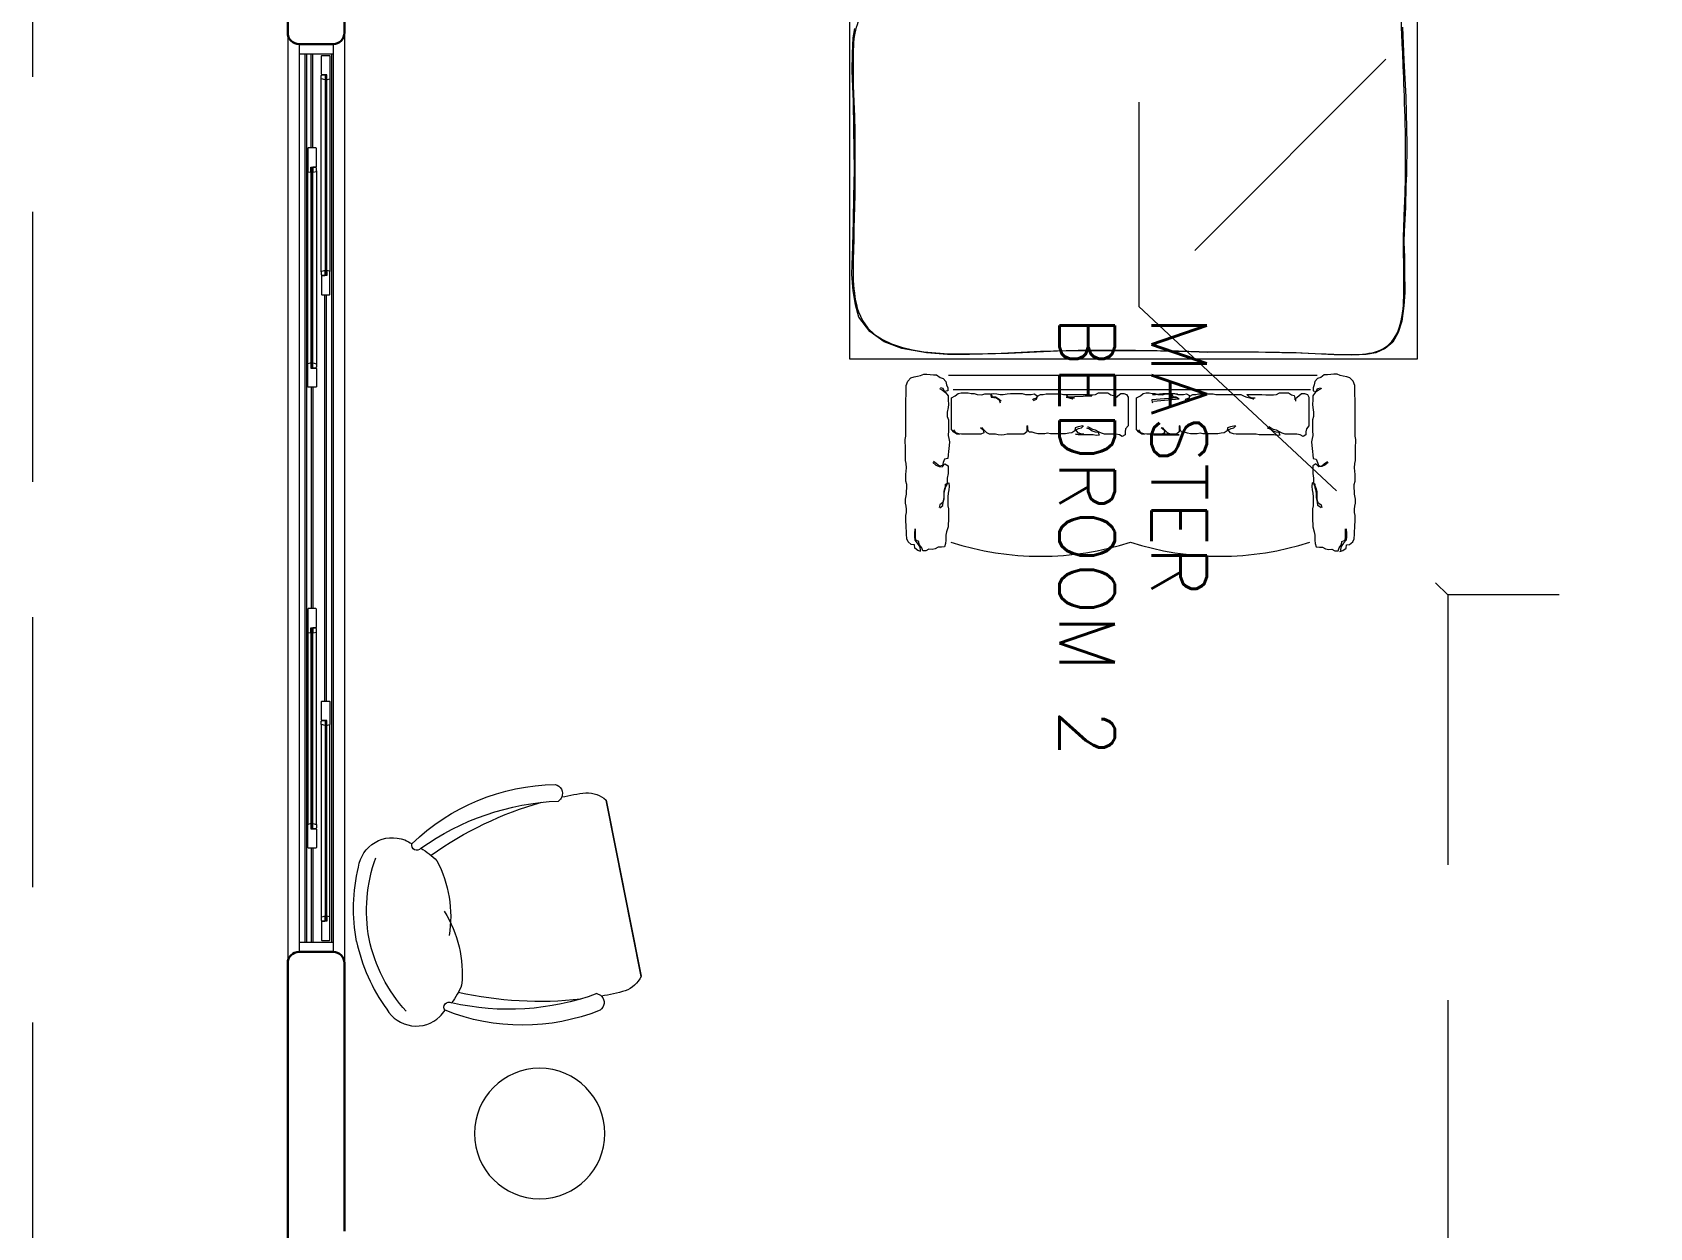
# Model space of a CAD drawing. Header units: metres. Extents: x -44 to 358, y -286 to 66.
# Drawn here: x -10.62 to -4.92, y -278.69 to -274.47 of the extents above; entities that cross this region are included whole.
import ezdxf

# ---------------------------------------------------------------- set-up
doc = ezdxf.new("R2010")
doc.units = ezdxf.units.M
doc.header["$LTSCALE"] = 0.3
doc.linetypes.add('HIDDEN2', pattern=[4.7625, 3.175, -1.5875])
for name, color, linetype, lineweight in [('A-DOOR', 7, 'Continuous', 5), ('A-WALL', 7, 'Continuous', 30), ('baños', 141, 'Continuous', 0), ('Columnas', 7, 'Continuous', 18), ('cristales', 131, 'Continuous', 0), ('MOBILIARIOS', 252, 'Continuous', 0)]:
    doc.layers.add(name, color=color, linetype=linetype, lineweight=lineweight)
doc.layers.add('Techos 1', color=7, linetype='HIDDEN2', lineweight=9, true_color=0x42391a)
doc.layers.add('TEXTOS', color=4, linetype='Continuous')

# ---------------------------------------------------------------- blocks, each defined once
blk = doc.blocks.new('A$Ca3ef8f56')
at = {"layer": 'MOBILIARIOS'}
for p, q in [((0.0032, 0.1527), (0.0032, 1.4519)), ((0.0532, 0.1694), (0.0532, 1.4284))]:
    blk.add_line(p, q, dxfattribs=at)
for points in [[(0.6249, 1.5324), (0.6212, 1.5434), (0.6126, 1.5544), (0.6016, 1.5556), (0.6004, 1.5666), (0.5906, 1.5776), (0.5796, 1.5825), (0.5637, 1.5837), (0.5527, 1.5837), (0.5417, 1.5849), (0.5307, 1.5849), (0.5197, 1.5862), (0.4977, 1.5862), (0.4867, 1.5837), (0.4757, 1.5837), (0.4647, 1.5849), (0.4537, 1.5874), (0.4402, 1.5874), (0.4231, 1.5837), (0.4121, 1.5837), (0.4011, 1.5825), (0.3889, 1.5825), (0.3766, 1.5862), (0.3534, 1.5862), (0.3412, 1.5849), (0.3302, 1.5837), (0.3143, 1.5849), (0.3033, 1.5874), (0.2519, 1.5874), (0.2409, 1.5886), (0.2299, 1.5886), (0.2177, 1.5862), (0.0868, 1.5862), (0.0746, 1.5849), (0.0391, 1.5849), (0.0245, 1.5788), (0.0122, 1.5678), (0.0086, 1.5568), (0.0061, 1.5446), (0.0037, 1.5336), (0, 1.5226), (0, 1.5116), (0.0012, 1.5006), (0.0024, 1.4884), (0.0024, 1.4774), (0.011, 1.4652), (0.0147, 1.4542), (0.0257, 1.4445), (0.0367, 1.442), (0.0477, 1.4383), (0.0587, 1.4383), (0.0611, 1.4493), (0.0501, 1.4542), (0.0477, 1.464)], [(0.4708, 1.4664), (0.4622, 1.4554), (0.4512, 1.4542), (0.4341, 1.4506), (0.4231, 1.4506), (0.4109, 1.4493), (0.3999, 1.4457), (0.3876, 1.4457), (0.3828, 1.4347), (0.395, 1.4335), (0.4072, 1.4347), (0.4194, 1.4371), (0.4317, 1.4383), (0.4635, 1.4383), (0.4745, 1.4359), (0.516, 1.4359), (0.527, 1.4371), (0.5381, 1.4371), (0.5552, 1.442), (0.5674, 1.4445), (0.5845, 1.4445), (0.5968, 1.4457), (0.6078, 1.4493), (0.609, 1.4603), (0.609, 1.4713), (0.6151, 1.4823), (0.6175, 1.4933), (0.6163, 1.5043), (0.6224, 1.5153), (0.6224, 1.5263), (0.6114, 1.53), (0.6004, 1.5385), (0.5894, 1.5397), (0.5845, 1.5507), (0.5735, 1.552), (0.5442, 1.552)], [(0.5442, 1.5544), (0.5613, 1.5556), (0.5723, 1.5556), (0.5845, 1.5544), (0.5955, 1.5458), (0.6065, 1.5373), (0.6175, 1.5348), (0.6212, 1.5348)], [(0.0501, 1.4677), (0.0563, 1.4567), (0.0636, 1.4457), (0.0758, 1.4371), (0.0905, 1.4371), (0.1064, 1.4359), (0.1174, 1.4371), (0.1333, 1.4396), (0.1492, 1.4396), (0.1602, 1.4359), (0.1981, 1.4359), (0.2152, 1.4371), (0.2262, 1.4347), (0.2385, 1.4322), (0.2507, 1.4335), (0.2617, 1.4347), (0.2727, 1.4359), (0.2837, 1.4371), (0.2972, 1.4383), (0.2996, 1.4493), (0.3106, 1.4542), (0.3216, 1.4567), (0.3241, 1.4677), (0.3143, 1.4787), (0.3069, 1.4884)], [(0.3106, 1.4909), (0.3204, 1.4799), (0.3253, 1.4689), (0.3265, 1.4579), (0.3155, 1.4481), (0.3228, 1.4371), (0.3497, 1.4371), (0.3656, 1.4396), (0.3779, 1.4396), (0.3889, 1.4408), (0.3999, 1.4481), (0.4133, 1.4518), (0.4402, 1.4518), (0.4525, 1.4554), (0.4598, 1.4664), (0.4696, 1.4689)], [(0.0844, 1.234), (0.0844, 1.2238), (0.081, 1.2135), (0.0708, 1.205), (0.0708, 1.2579), (0.0725, 1.2715), (0.0725, 1.2988), (0.0708, 1.309), (0.0656, 1.3192), (0.0656, 1.3516), (0.0725, 1.3618), (0.0742, 1.372), (0.0844, 1.3737), (0.0895, 1.3737)], [(0.0946, 1.3772), (0.0844, 1.3772), (0.0759, 1.3874), (0.0673, 1.3976), (0.0673, 1.4078), (0.0708, 1.4181), (0.081, 1.4232), (0.1822, 1.4232), (0.1924, 1.4146), (0.2026, 1.4129), (0.2129, 1.4129), (0.2197, 1.4027), (0.2129, 1.3925), (0.2112, 1.3806), (0.2112, 1.3397), (0.2078, 1.3294), (0.2026, 1.3192), (0.1975, 1.309), (0.1941, 1.2988), (0.189, 1.2885), (0.1856, 1.2817)], [(0.189, 1.2766), (0.1924, 1.2868), (0.1992, 1.2971), (0.2026, 1.3073), (0.2044, 1.3175), (0.2146, 1.3209), (0.2163, 1.3107), (0.2129, 1.3005), (0.2129, 1.2476), (0.2112, 1.2374), (0.2112, 1.1675), (0.2095, 1.1573), (0.2061, 1.1471), (0.1958, 1.1385), (0.1907, 1.1488), (0.189, 1.159), (0.1822, 1.1658)], [(0.0929, 0.9903), (0.0878, 1.0005), (0.0776, 1.0039), (0.0708, 1.0141), (0.0708, 1.0244), (0.069, 1.0346), (0.069, 1.0857), (0.0708, 1.0959), (0.0708, 1.1829), (0.0776, 1.1948), (0.081, 1.205), (0.0827, 1.2152), (0.0861, 1.2272), (0.0861, 1.2289)], [(0.1822, 1.1641), (0.1856, 1.1471), (0.189, 1.1368), (0.1992, 1.1351), (0.2061, 1.1249), (0.2078, 1.1147), (0.2095, 1.1028), (0.2095, 1.0499), (0.2078, 1.0397), (0.2095, 1.0295), (0.2095, 1.0056), (0.2078, 0.9954), (0.2044, 0.9852), (0.2044, 0.9749), (0.1941, 0.9698), (0.1839, 0.9698), (0.1822, 0.9664), (0.2026, 0.9664), (0.2112, 0.9562), (0.2112, 0.8965), (0.2129, 0.8863), (0.2146, 0.8761), (0.2129, 0.9659), (0.2112, 0.9556), (0.2112, 0.9352), (0.2061, 0.925), (0.1958, 0.9147), (0.1873, 0.9079)], [(0.0946, 0.8761), (0.0861, 0.9659), (0.081, 0.9556), (0.0793, 0.9454), (0.069, 0.9403), (0.0673, 0.9505), (0.069, 0.9607), (0.0708, 0.8727), (0.0708, 0.8829), (0.069, 0.8965), (0.0673, 0.9085), (0.0673, 0.9494), (0.0708, 0.9613), (0.0708, 0.9818), (0.069, 0.992), (0.0742, 1.0022), (0.0844, 1.0005), (0.0878, 0.9903), (0.0895, 0.9869)], [(0.2112, 0.8449), (0.2112, 0.8346), (0.2044, 0.8244), (0.1941, 0.8159), (0.0827, 0.8159), (0.0759, 0.8295), (0.0673, 0.8397), (0.0656, 0.85), (0.0656, 0.8602), (0.0673, 0.8704), (0.0673, 0.8806), (0.0708, 0.8909), (0.0725, 0.9079), (0.069, 0.9181), (0.069, 0.9386), (0.081, 0.9403), (0.0827, 0.959), (0.0895, 0.8693), (0.0998, 0.871), (0.0981, 0.8744)], [(0.1873, 0.9028), (0.1958, 0.913), (0.2061, 0.9147), (0.2112, 0.9045), (0.2112, 0.8517), (0.2095, 0.8414), (0.2061, 0.8312), (0.1958, 0.8244)], [(0.0946, 0.74), (0.0844, 0.74), (0.0759, 0.7502), (0.0673, 0.7604), (0.0673, 0.7707), (0.0708, 0.7809), (0.081, 0.786), (0.1822, 0.786), (0.1924, 0.7775), (0.2026, 0.7758), (0.2129, 0.7758), (0.2197, 0.7656), (0.2129, 0.7553), (0.2112, 0.7434), (0.2112, 0.7025), (0.2078, 0.6923), (0.2026, 0.6821), (0.1975, 0.6718), (0.1941, 0.6616), (0.189, 0.6514), (0.1856, 0.6446)], [(0.0844, 0.5968), (0.0844, 0.5866), (0.081, 0.5764), (0.0708, 0.5679), (0.0708, 0.6207), (0.0725, 0.6343), (0.0725, 0.6616), (0.0708, 0.6718), (0.0656, 0.6821), (0.0656, 0.7144), (0.0725, 0.7247), (0.0742, 0.7349), (0.0844, 0.7366), (0.0895, 0.7366)], [(0.0929, 0.4531), (0.0878, 0.4633), (0.0776, 0.4668), (0.0708, 0.477), (0.0708, 0.4872), (0.069, 0.4974), (0.069, 0.5486), (0.0708, 0.5588), (0.0708, 0.6457), (0.0776, 0.6576), (0.081, 0.5679), (0.0827, 0.5781), (0.0861, 0.59), (0.0861, 0.5917)], [(0.189, 0.6394), (0.1924, 0.6497), (0.1992, 0.6599), (0.2026, 0.6701), (0.2044, 0.6803), (0.2146, 0.6838), (0.2163, 0.6735), (0.2129, 0.6633), (0.2129, 0.6105), (0.2112, 0.6002), (0.2112, 0.6304), (0.2095, 0.6201), (0.2061, 0.6099), (0.1958, 0.6014), (0.1907, 0.6116), (0.189, 0.6218), (0.1822, 0.6287)], [(0.1822, 0.627), (0.1856, 0.6099), (0.189, 0.5997), (0.1992, 0.598), (0.2061, 0.5878), (0.2078, 0.5775), (0.2095, 0.5656), (0.2095, 0.5128), (0.2078, 0.5025), (0.2095, 0.4923), (0.2095, 0.4685), (0.2078, 0.4582), (0.2044, 0.448), (0.2044, 0.4378), (0.1941, 0.4327), (0.1839, 0.4327), (0.1822, 0.4293), (0.2026, 0.4293), (0.2112, 0.419), (0.2112, 0.3594), (0.2129, 0.3492), (0.2146, 0.3389), (0.2129, 0.3287), (0.2112, 0.3185), (0.2112, 0.298), (0.2061, 0.2878), (0.1958, 0.2776), (0.1873, 0.2708)], [(0.0946, 0.3389), (0.0861, 0.3287), (0.081, 0.3185), (0.0793, 0.3083), (0.069, 0.3031), (0.0673, 0.3134), (0.069, 0.3236), (0.0708, 0.3355), (0.0708, 0.3457), (0.069, 0.3594), (0.0673, 0.3713), (0.0673, 0.4122), (0.0708, 0.4241), (0.0708, 0.4446), (0.069, 0.4548), (0.0742, 0.465), (0.0844, 0.4633), (0.0878, 0.4531), (0.0895, 0.4497)], [(0.2112, 0.1926), (0.2112, 0.1824), (0.2044, 0.1721), (0.1941, 0.1636), (0.0827, 0.1636), (0.0759, 0.1772), (0.0673, 0.1875), (0.0656, 0.1977), (0.0656, 0.223), (0.0673, 0.2333), (0.0673, 0.2435), (0.0708, 0.2537), (0.0725, 0.2708), (0.069, 0.281), (0.069, 0.3014), (0.081, 0.3031), (0.0827, 0.3219), (0.0895, 0.3321), (0.0998, 0.3338), (0.0981, 0.3372)], [(0.1873, 0.2656), (0.1958, 0.2759), (0.2061, 0.2776), (0.2112, 0.2673), (0.2112, 0.1994), (0.2095, 0.1892), (0.2061, 0.179), (0.1958, 0.1721)], [(0.6249, 0.0562), (0.6212, 0.0452), (0.6126, 0.0342), (0.6016, 0.033), (0.6004, 0.022), (0.5906, 0.011), (0.5796, 0.0061), (0.5637, 0.0049), (0.5527, 0.0049), (0.5417, 0.0037), (0.5307, 0.0037), (0.5197, 0.0024), (0.4977, 0.0024), (0.4867, 0.0049), (0.4757, 0.0049), (0.4647, 0.0037), (0.4537, 0.0012), (0.4402, 0.0012), (0.4231, 0.0049), (0.4121, 0.0049), (0.4011, 0.0061), (0.3889, 0.0061), (0.3766, 0.0024), (0.3534, 0.0024), (0.3412, 0.0037), (0.3302, 0.0049), (0.3143, 0.0037), (0.3033, 0.0012), (0.2519, 0.0012), (0.2409, 0), (0.2299, 0), (0.2177, 0.0024), (0.0868, 0.0024), (0.0746, 0.0037), (0.0391, 0.0037), (0.0245, 0.0098), (0.0122, 0.0208), (0.0086, 0.0318), (0.0061, 0.044), (0.0037, 0.055), (0, 0.066), (0, 0.077), (0.0012, 0.088), (0.0024, 0.1002), (0.0024, 0.1112), (0.011, 0.1234), (0.0147, 0.1344), (0.0257, 0.1441), (0.0367, 0.1466), (0.0477, 0.1503), (0.0587, 0.1503), (0.0611, 0.1393), (0.0501, 0.1344), (0.0477, 0.1246)], [(0.0501, 0.1209), (0.0563, 0.1319), (0.0636, 0.1429), (0.0758, 0.1515), (0.0905, 0.1515), (0.1064, 0.1527), (0.1174, 0.1515), (0.1333, 0.149), (0.1492, 0.149), (0.1602, 0.1527), (0.1981, 0.1527), (0.2152, 0.1515), (0.2262, 0.1539), (0.2385, 0.1564), (0.2507, 0.1551), (0.2617, 0.1539), (0.2727, 0.1527), (0.2837, 0.1515), (0.2972, 0.1503), (0.2996, 0.1393), (0.3106, 0.1344), (0.3216, 0.1319), (0.3241, 0.1209), (0.3143, 0.1099), (0.3069, 0.1002)], [(0.3106, 0.0977), (0.3204, 0.1087), (0.3253, 0.1197), (0.3265, 0.1307), (0.3155, 0.1405), (0.3228, 0.1515), (0.3497, 0.1515), (0.3656, 0.149), (0.3779, 0.149), (0.3889, 0.1478), (0.3999, 0.1405), (0.4133, 0.1368), (0.4402, 0.1368), (0.4525, 0.1332), (0.4598, 0.1222), (0.4696, 0.1197)], [(0.4708, 0.1222), (0.4622, 0.1332), (0.4512, 0.1344), (0.4341, 0.138), (0.4231, 0.138), (0.4109, 0.1393), (0.3999, 0.1429), (0.3876, 0.1429), (0.3828, 0.1539), (0.395, 0.1551), (0.4072, 0.1539), (0.4194, 0.1515), (0.4317, 0.1503), (0.4635, 0.1503), (0.4745, 0.1527), (0.516, 0.1527), (0.527, 0.1515), (0.5381, 0.1515), (0.5552, 0.1466), (0.5674, 0.1441), (0.5845, 0.1441), (0.5968, 0.1429), (0.6078, 0.1393), (0.609, 0.1283), (0.609, 0.1173), (0.6151, 0.1063), (0.6175, 0.0953), (0.6163, 0.0843), (0.6224, 0.0733), (0.6224, 0.0623), (0.6114, 0.0586), (0.6004, 0.0501), (0.5894, 0.0489), (0.5845, 0.0379), (0.5735, 0.0366), (0.5442, 0.0366)], [(0.5442, 0.0342), (0.5613, 0.033), (0.5723, 0.033), (0.5845, 0.0342), (0.5955, 0.0428), (0.6065, 0.0513), (0.6175, 0.0537), (0.6212, 0.0537)]]:
    blk.add_lwpolyline(points, dxfattribs=at)
for centre in [(-0.3846, 1.1107), (-0.3846, 0.4779)]:
    blk.add_arc(centre, 1.0261, 342.0399, 17.9601, dxfattribs=at)
blk = doc.blocks.new('A$Ca77e88c0')
at = {"layer": 'MOBILIARIOS', "linetype": 'Continuous'}
for p, q in [((0, 1.3457), (0.2432, 0.761)), ((0.2435, 0.7603), (0, 1.3457))]:
    blk.add_line(p, q, dxfattribs=at)
for points in [[(1.0081, 1.4216, 0.103931), (0.8565, 1.6353, 0.481643), (0.668, 1.624, 0.047693), (0.6541, 1.5985, 0.047693)], [(1.0081, 1.4216, -0.103931), (1.0528, 1.1635, -0.481643), (0.9119, 1.0378, -0.047693), (0.884, 1.0459, -0.047693)]]:
    blk.add_lwpolyline(points, format="xyb", dxfattribs=at)
blk.add_circle((0.8492, 0.4996), 0.2299, dxfattribs=at)
for centre, radius, start, end in [((0.5212, 0.8742), 0.7364, 79.5964, 123.1415), ((0.6434, 1.5847), 0.0175, 250.4542, 52.0587), ((0.6434, 1.5847), 0.0175, 250.4542, 52.0587), ((0.4617, 1.1866), 0.5495, 23.3314, 53.5948), ((0.4617, 1.1866), 0.5495, 23.3314, 53.5948), ((0.612, 0.6674), 0.9011, 88.3763, 121.4796), ((0.612, 0.6674), 0.9011, 88.3763, 121.4796), ((0.8583, 1.4567), 0.2476, 153.2165, 169.9182), ((0.8583, 1.4567), 0.2476, 153.2165, 169.9182), ((0.1421, 1.4684), 0.0325, 136.3787, 235.7351), ((0.5865, 0.2493), 1.2787, 88.4542, 107.9351), ((0.5865, 0.2493), 1.2787, 88.4542, 107.9351), ((1.0281, 1.5426), 0.4158, 185.8786, 223.4033), ((1.0281, 1.5426), 0.4158, 185.8786, 223.4033), ((0.4823, 0.53), 0.9795, 111.4631, 116.5118), ((0.1421, 1.4684), 0.0325, 235.6979, 268.7539), ((0.0995, 1.3192), 0.1029, 121.9514, 165.0616), ((0.4562, 1.1998), 0.5495, 351.575, 21.8384), ((0.4562, 1.1998), 0.5495, 351.575, 21.8384), ((1.108, 1.3505), 0.4158, 181.7665, 219.2912), ((0.9273, 1.2907), 0.2476, 235.2516, 251.9533), ((0.9273, 1.2907), 0.2476, 235.2516, 251.9533), ((0.1939, 1.6724), 0.9011, 283.6902, 316.7935), ((0.1939, 1.6724), 0.9011, 283.6902, 316.7935), ((0.2766, 1.4622), 0.7364, 282.0283, 325.5734), ((-0.1206, 1.9492), 1.2787, 297.2347, 316.7156), ((-0.1206, 1.9492), 1.2787, 297.2347, 316.7156), ((0.8666, 1.048), 0.0175, 353.1111, 154.7156), ((0.8666, 1.048), 0.0175, 353.1111, 154.7156), ((0.2948, 0.8495), 0.1029, 240.0914, 283.2016), ((0.0052, 1.6774), 0.9795, 288.6412, 293.6898), ((0.4307, 0.7745), 0.0325, 169.4347, 268.7911), ((0.4307, 0.7745), 0.0325, 136.3787, 169.4347), ((0.4307, 0.7745), 0.0325, 136.3787, 169.4347)]:
    blk.add_arc(centre, radius, start, end, dxfattribs=at)
blk = doc.blocks.new('A$C6528a993')
at = {"layer": 'A-DOOR'}
for p, q in [((25.485, 1.1001), (28.765, 1.1001)), ((25.525, 1.0601), (28.725, 1.0601)), ((25.559, 0.9401), (25.559, 1.0601)), ((25.565, 1.0476), (25.5665, 1.0491)), ((25.565, 1.0206), (25.565, 1.0476)), ((25.5665, 1.0491), (25.6471, 1.0491)), ((25.6505, 1.0381), (25.633, 1.0381)), ((25.633, 1.0381), (25.633, 1.0206)), ((25.633, 1.0351), (25.638, 1.0351)), ((25.633, 1.0351), (25.638, 1.0351)), ((25.638, 1.0371), (25.644, 1.0331)), ((25.638, 1.0331), (25.644, 1.0371)), ((25.6471, 1.0491), (25.649, 1.0476)), ((25.6471, 1.0491), (26.3269, 1.0491)), ((25.649, 1.0476), (25.651, 1.0396)), ((25.651, 1.0386), (25.6505, 1.0381)), ((25.651, 1.0396), (25.651, 1.0386)), ((26.325, 1.0476), (26.323, 1.0396)), ((26.323, 1.0396), (26.323, 1.0386)), ((26.323, 1.0386), (26.3235, 1.0381)), ((26.3235, 1.0381), (26.341, 1.0381)), ((26.3269, 1.0491), (26.325, 1.0476)), ((26.4075, 1.0491), (26.3269, 1.0491)), ((26.336, 1.0371), (26.33, 1.0331)), ((26.336, 1.0331), (26.33, 1.0371)), ((26.341, 1.0351), (26.336, 1.0351)), ((26.341, 1.0351), (26.336, 1.0351)), ((26.341, 1.0381), (26.341, 1.0206)), ((26.409, 1.0476), (26.4075, 1.0491)), ((26.409, 1.0206), (26.409, 1.0476)), ((27.841, 1.0476), (27.8425, 1.0491)), ((27.841, 1.0206), (27.841, 1.0476)), ((27.8425, 1.0491), (27.9231, 1.0491)), ((27.9265, 1.0381), (27.909, 1.0381)), ((27.909, 1.0381), (27.909, 1.0206)), ((27.909, 1.0351), (27.914, 1.0351)), ((27.909, 1.0351), (27.914, 1.0351)), ((27.914, 1.0371), (27.92, 1.0331)), ((27.914, 1.0331), (27.92, 1.0371)), ((27.9231, 1.0491), (27.925, 1.0476)), ((28.6029, 1.0491), (27.9231, 1.0491)), ((27.925, 1.0476), (27.927, 1.0396)), ((27.927, 1.0386), (27.9265, 1.0381)), ((27.927, 1.0396), (27.927, 1.0386)), ((28.601, 1.0476), (28.599, 1.0396)), ((28.599, 1.0396), (28.599, 1.0386)), ((28.599, 1.0386), (28.5995, 1.0381)), ((28.5995, 1.0381), (28.617, 1.0381)), ((28.6029, 1.0491), (28.601, 1.0476)), ((28.6835, 1.0491), (28.6029, 1.0491)), ((28.612, 1.0371), (28.606, 1.0331)), ((28.612, 1.0331), (28.606, 1.0371)), ((28.617, 1.0351), (28.612, 1.0351)), ((28.617, 1.0351), (28.612, 1.0351)), ((28.617, 1.0381), (28.617, 1.0206)), ((28.685, 1.0476), (28.6835, 1.0491)), ((28.685, 1.0206), (28.685, 1.0476)), ((28.691, 0.9401), (28.691, 1.0601)), ((25.5665, 1.0191), (25.565, 1.0206)), ((25.6315, 1.0191), (25.5665, 1.0191)), ((25.633, 1.0206), (25.6315, 1.0191)), ((26.3278, 1.0181), (25.6462, 1.0181)), ((25.8925, 1.0011), (25.891, 0.9996)), ((25.891, 0.9996), (25.891, 0.9726)), ((25.891, 0.9726), (25.8925, 0.9711)), ((25.9575, 1.0011), (25.8925, 1.0011)), ((25.8925, 0.9711), (25.9731, 0.9711)), ((25.959, 0.9996), (25.9575, 1.0011)), ((25.959, 0.9821), (25.959, 0.9996)), ((25.959, 0.9851), (25.964, 0.9851)), ((25.959, 0.9851), (25.964, 0.9851)), ((25.9765, 0.9821), (25.959, 0.9821)), ((25.964, 0.9831), (25.97, 0.9871)), ((25.964, 0.9871), (25.97, 0.9831)), ((25.9722, 1.0021), (26.6538, 1.0021)), ((25.9731, 0.9711), (25.975, 0.9726)), ((26.6529, 0.9711), (25.9731, 0.9711)), ((25.975, 0.9726), (25.977, 0.9806)), ((25.977, 0.9816), (25.9765, 0.9821)), ((25.977, 0.9806), (25.977, 0.9816)), ((26.341, 1.0206), (26.3425, 1.0191)), ((26.3425, 1.0191), (26.4075, 1.0191)), ((26.409, 1.0206), (26.4075, 1.0191)), ((26.649, 0.9816), (26.6495, 0.9821)), ((26.649, 0.9806), (26.649, 0.9816)), ((26.651, 0.9726), (26.649, 0.9806)), ((26.6495, 0.9821), (26.667, 0.9821)), ((26.6529, 0.9711), (26.651, 0.9726)), ((26.7335, 0.9711), (26.6529, 0.9711)), ((26.662, 0.9831), (26.656, 0.9871)), ((26.662, 0.9871), (26.656, 0.9831)), ((26.667, 0.9851), (26.662, 0.9851)), ((26.667, 0.9851), (26.662, 0.9851)), ((26.667, 0.9996), (26.6685, 1.0011)), ((26.667, 0.9821), (26.667, 0.9996)), ((26.6685, 1.0011), (26.7335, 1.0011)), ((26.7335, 1.0011), (26.735, 0.9996)), ((26.735, 0.9726), (26.7335, 0.9711)), ((26.735, 0.9996), (26.735, 0.9726)), ((27.5165, 1.0011), (27.515, 0.9996)), ((27.515, 0.9996), (27.515, 0.9726)), ((27.515, 0.9726), (27.5165, 0.9711)), ((27.5815, 1.0011), (27.5165, 1.0011)), ((27.5165, 0.9711), (27.5971, 0.9711)), ((27.583, 0.9996), (27.5815, 1.0011)), ((27.583, 0.9821), (27.583, 0.9996)), ((27.583, 0.9851), (27.588, 0.9851)), ((27.583, 0.9851), (27.588, 0.9851)), ((27.6005, 0.9821), (27.583, 0.9821)), ((27.588, 0.9831), (27.594, 0.9871)), ((27.588, 0.9871), (27.594, 0.9831)), ((28.2778, 1.0021), (27.5962, 1.0021)), ((27.5971, 0.9711), (27.599, 0.9726)), ((27.5971, 0.9711), (28.2769, 0.9711)), ((27.599, 0.9726), (27.601, 0.9806)), ((27.601, 0.9816), (27.6005, 0.9821)), ((27.601, 0.9806), (27.601, 0.9816)), ((27.841, 1.0206), (27.8425, 1.0191)), ((27.9075, 1.0191), (27.8425, 1.0191)), ((27.909, 1.0206), (27.9075, 1.0191)), ((27.9222, 1.0181), (28.6038, 1.0181)), ((28.273, 0.9816), (28.2735, 0.9821)), ((28.273, 0.9806), (28.273, 0.9816)), ((28.275, 0.9726), (28.273, 0.9806)), ((28.2735, 0.9821), (28.291, 0.9821)), ((28.2769, 0.9711), (28.275, 0.9726)), ((28.3575, 0.9711), (28.2769, 0.9711)), ((28.286, 0.9831), (28.28, 0.9871)), ((28.286, 0.9871), (28.28, 0.9831)), ((28.291, 0.9851), (28.286, 0.9851)), ((28.291, 0.9851), (28.286, 0.9851)), ((28.291, 0.9996), (28.2925, 1.0011)), ((28.291, 0.9821), (28.291, 0.9996)), ((28.2925, 1.0011), (28.3575, 1.0011)), ((28.3575, 1.0011), (28.359, 0.9996)), ((28.359, 0.9726), (28.3575, 0.9711)), ((28.359, 0.9996), (28.359, 0.9726)), ((28.617, 1.0206), (28.6185, 1.0191)), ((28.6185, 1.0191), (28.6835, 1.0191)), ((28.6835, 1.0191), (28.685, 1.0206)), ((25.525, 0.9401), (28.725, 0.9401)), ((25.559, 0.9601), (28.691, 0.9601)), ((25.485, 0.9001), (28.765, 0.9001))]:
    blk.add_line(p, q, dxfattribs=at)
at = {"layer": 'A-DOOR', "color": 8}
for p, q in [((25.559, 1.0541), (28.691, 1.0541)), ((27.841, 1.0371), (26.409, 1.0371)), ((27.841, 1.0311), (26.409, 1.0311)), ((25.891, 0.9891), (25.559, 0.9891)), ((25.891, 0.9831), (25.559, 0.9831)), ((26.735, 0.9891), (27.515, 0.9891)), ((26.735, 0.9831), (27.515, 0.9831)), ((28.359, 0.9891), (28.691, 0.9891)), ((28.359, 0.9831), (28.691, 0.9831)), ((25.559, 0.9661), (28.691, 0.9661))]:
    blk.add_line(p, q, dxfattribs=at)
at = {"layer": 'A-DOOR'}
for points in [[(25.633, 1.0351), (25.638, 1.0351), (25.638, 1.0351), (25.633, 1.0351)], [(25.638, 1.0371), (25.644, 1.0371), (25.644, 1.0331), (25.638, 1.0331)], [(25.638, 1.0371), (26.336, 1.0371), (26.336, 1.0331), (25.638, 1.0331)], [(25.6505, 1.0381), (25.6385, 1.0381), (25.6385, 1.0371), (25.6505, 1.0371)], [(25.6505, 1.0331), (25.6385, 1.0331), (25.6385, 1.0321), (25.6505, 1.0321)], [(25.644, 1.0371), (25.649, 1.0371), (25.649, 1.0331), (25.644, 1.0331)], [(26.3235, 1.0381), (26.3355, 1.0381), (26.3355, 1.0371), (26.3235, 1.0371)], [(26.3235, 1.0331), (26.3355, 1.0331), (26.3355, 1.0321), (26.3235, 1.0321)], [(26.33, 1.0371), (26.325, 1.0371), (26.325, 1.0331), (26.33, 1.0331)], [(26.336, 1.0371), (26.33, 1.0371), (26.33, 1.0331), (26.336, 1.0331)], [(26.341, 1.0351), (26.336, 1.0351), (26.336, 1.0351), (26.341, 1.0351)], [(27.909, 1.0351), (27.914, 1.0351), (27.914, 1.0351), (27.909, 1.0351)], [(28.612, 1.0371), (27.914, 1.0371), (27.914, 1.0331), (28.612, 1.0331)], [(27.914, 1.0371), (27.92, 1.0371), (27.92, 1.0331), (27.914, 1.0331)], [(27.9265, 1.0381), (27.9145, 1.0381), (27.9145, 1.0371), (27.9265, 1.0371)], [(27.9265, 1.0331), (27.9145, 1.0331), (27.9145, 1.0321), (27.9265, 1.0321)], [(27.92, 1.0371), (27.925, 1.0371), (27.925, 1.0331), (27.92, 1.0331)], [(28.5995, 1.0381), (28.6115, 1.0381), (28.6115, 1.0371), (28.5995, 1.0371)], [(28.5995, 1.0331), (28.6115, 1.0331), (28.6115, 1.0321), (28.5995, 1.0321)], [(28.606, 1.0371), (28.601, 1.0371), (28.601, 1.0331), (28.606, 1.0331)], [(28.612, 1.0371), (28.606, 1.0371), (28.606, 1.0331), (28.612, 1.0331)], [(28.617, 1.0351), (28.612, 1.0351), (28.612, 1.0351), (28.617, 1.0351)], [(25.959, 0.9851), (25.964, 0.9851), (25.964, 0.9851), (25.959, 0.9851)], [(26.662, 0.9831), (25.964, 0.9831), (25.964, 0.9871), (26.662, 0.9871)], [(25.964, 0.9831), (25.97, 0.9831), (25.97, 0.9871), (25.964, 0.9871)], [(25.9765, 0.9871), (25.9645, 0.9871), (25.9645, 0.9881), (25.9765, 0.9881)], [(25.9765, 0.9821), (25.9645, 0.9821), (25.9645, 0.9831), (25.9765, 0.9831)], [(25.97, 0.9831), (25.975, 0.9831), (25.975, 0.9871), (25.97, 0.9871)], [(26.6495, 0.9871), (26.6615, 0.9871), (26.6615, 0.9881), (26.6495, 0.9881)], [(26.6495, 0.9821), (26.6615, 0.9821), (26.6615, 0.9831), (26.6495, 0.9831)], [(26.656, 0.9831), (26.651, 0.9831), (26.651, 0.9871), (26.656, 0.9871)], [(26.662, 0.9831), (26.656, 0.9831), (26.656, 0.9871), (26.662, 0.9871)], [(26.667, 0.9851), (26.662, 0.9851), (26.662, 0.9851), (26.667, 0.9851)], [(27.583, 0.9851), (27.588, 0.9851), (27.588, 0.9851), (27.583, 0.9851)], [(27.588, 0.9831), (27.594, 0.9831), (27.594, 0.9871), (27.588, 0.9871)], [(27.588, 0.9831), (28.286, 0.9831), (28.286, 0.9871), (27.588, 0.9871)], [(27.6005, 0.9871), (27.5885, 0.9871), (27.5885, 0.9881), (27.6005, 0.9881)], [(27.6005, 0.9821), (27.5885, 0.9821), (27.5885, 0.9831), (27.6005, 0.9831)], [(27.594, 0.9831), (27.599, 0.9831), (27.599, 0.9871), (27.594, 0.9871)], [(28.2735, 0.9871), (28.2855, 0.9871), (28.2855, 0.9881), (28.2735, 0.9881)], [(28.2735, 0.9821), (28.2855, 0.9821), (28.2855, 0.9831), (28.2735, 0.9831)], [(28.28, 0.9831), (28.275, 0.9831), (28.275, 0.9871), (28.28, 0.9871)], [(28.286, 0.9831), (28.28, 0.9831), (28.28, 0.9871), (28.286, 0.9871)], [(28.291, 0.9851), (28.286, 0.9851), (28.286, 0.9851), (28.291, 0.9851)]]:
    blk.add_lwpolyline(points, close=True, dxfattribs=at)
for points in [[(25.6351, 1.0196, 0.341999), (25.6332, 1.0211), (25.633, 1.0214), (25.633, 1.0311), (25.634, 1.0321), (25.651, 1.0321), (25.651, 1.0316), (25.6477, 1.0192, -0.339454), (25.6462, 1.0181), (25.6371, 1.0181, -0.341999)], [(26.3389, 1.0196, -0.341999), (26.3408, 1.0211), (26.341, 1.0214), (26.341, 1.0311), (26.34, 1.0321), (26.323, 1.0321), (26.323, 1.0316), (26.3263, 1.0192, 0.339454), (26.3278, 1.0181), (26.3369, 1.0181, 0.341999)], [(27.9111, 1.0196, 0.341999), (27.9092, 1.0211), (27.909, 1.0214), (27.909, 1.0311), (27.91, 1.0321), (27.927, 1.0321), (27.927, 1.0316), (27.9237, 1.0192, -0.339454), (27.9222, 1.0181), (27.9131, 1.0181, -0.341999)], [(28.6149, 1.0196, -0.341999), (28.6168, 1.0211), (28.617, 1.0214), (28.617, 1.0311), (28.616, 1.0321), (28.599, 1.0321), (28.599, 1.0316), (28.6023, 1.0192, 0.339454), (28.6038, 1.0181), (28.6129, 1.0181, 0.341999)], [(25.9611, 1.0006, -0.341999), (25.9592, 0.9991), (25.959, 0.9988), (25.959, 0.9891), (25.96, 0.9881), (25.977, 0.9881), (25.977, 0.9886), (25.9737, 1.001, 0.339454), (25.9722, 1.0021), (25.9631, 1.0021, 0.341999)], [(26.6649, 1.0006, 0.341999), (26.6668, 0.9991), (26.667, 0.9988), (26.667, 0.9891), (26.666, 0.9881), (26.649, 0.9881), (26.649, 0.9886), (26.6523, 1.001, -0.339454), (26.6538, 1.0021), (26.6629, 1.0021, -0.341999)], [(27.5851, 1.0006, -0.341999), (27.5832, 0.9991), (27.583, 0.9988), (27.583, 0.9891), (27.584, 0.9881), (27.601, 0.9881), (27.601, 0.9886), (27.5977, 1.001, 0.339454), (27.5962, 1.0021), (27.5871, 1.0021, 0.341999)], [(28.2889, 1.0006, 0.341999), (28.2908, 0.9991), (28.291, 0.9988), (28.291, 0.9891), (28.29, 0.9881), (28.273, 0.9881), (28.273, 0.9886), (28.2763, 1.001, -0.339454), (28.2778, 1.0021), (28.2869, 1.0021, -0.341999)]]:
    blk.add_lwpolyline(points, format="xyb", close=True, dxfattribs=at)
at = {"layer": 'A-DOOR', "color": 7}
for points in [[(25.638, 1.0331), (26.336, 1.0331), (26.336, 1.0371), (25.638, 1.0371)], [(28.612, 1.0331), (27.914, 1.0331), (27.914, 1.0371), (28.612, 1.0371)], [(26.662, 0.9871), (25.964, 0.9871), (25.964, 0.9831), (26.662, 0.9831)], [(27.588, 0.9871), (28.286, 0.9871), (28.286, 0.9831), (27.588, 0.9831)]]:
    blk.add_lwpolyline(points, close=True, dxfattribs=at)
at = {"layer": 'A-WALL'}
for p, q in [((25.485, 1.1001), (24.54, 1.1001)), ((29.71, 1.1001), (28.765, 1.1001)), ((25.525, 0.9401), (25.525, 1.0601)), ((28.725, 0.9401), (28.725, 1.0601)), ((25.485, 0.9001), (24.34, 0.9001)), ((29.91, 0.9001), (28.765, 0.9001))]:
    blk.add_line(p, q, dxfattribs=at)
for centre, start, end in [((25.485, 1.0601), 0, 90), ((28.765, 1.0601), 90, 180), ((25.485, 0.9401), 270, 0), ((28.765, 0.9401), 180, 270)]:
    blk.add_arc(centre, 0.04, start, end, dxfattribs=at)
at = {"layer": 'cristales', "const_width": 0.004}
for points in [[(25.649, 1.0351), (26.325, 1.0351)], [(28.601, 1.0351), (27.925, 1.0351)], [(26.651, 0.9851), (25.975, 0.9851)], [(27.599, 0.9851), (28.275, 0.9851)]]:
    blk.add_lwpolyline(points, dxfattribs=at)
at = {"layer": 'MOBILIARIOS'}
blk.add_lwpolyline([(24.6355, 4.8809), (26.6355, 4.8809), (26.6355, 2.8809), (24.6355, 2.8809)], close=True, dxfattribs=at)
blk.add_lwpolyline([(25.4655, 4.8288), (25.5816, 4.8336), (25.7126, 4.8402), (25.8783, 4.844), (25.9835, 4.8426), (26.0237, 4.8409), (26.1014, 4.8393), (26.1845, 4.8351), (26.2238, 4.8342), (26.2756, 4.8359), (26.3241, 4.8359), (26.401, 4.8367), (26.4474, 4.8341), (26.5018, 4.8266), (26.5419, 4.8141), (26.5762, 4.7948), (26.5979, 4.7681), (26.613, 4.7354), (26.6196, 4.7011), (26.6221, 4.6476), (26.6205, 4.5882), (26.618, 4.5438), (26.6154, 4.4983), (26.6138, 4.4548), (26.6129, 4.4038), (26.6121, 4.3536), (26.6113, 4.2281), (26.6121, 4.1403), (26.6096, 4.0825), (26.6062, 3.923), (26.6062, 3.7883), (26.6079, 3.6135), (26.6155, 3.4407), (26.6197, 3.3035), (26.6189, 3.2257), (26.613, 3.1517), (26.5979, 3.0647), (26.5745, 3.0028), (26.5386, 2.9518), (26.4876, 2.9124), (26.4446, 2.9007), (26.3945, 2.8931), (26.3359, 2.8881), (26.2373, 2.8915), (26.1473, 2.894), (26.0621, 2.8956), (25.9693, 2.8973), (25.8225, 2.8956), (25.728, 2.8939), (25.675, 2.8914), (25.6198, 2.8897), (25.5579, 2.8906), (25.5036, 2.8931), (25.4698, 2.8989)], dxfattribs=at)
for points, knots in [([(25.3819, 4.8246), (25.3819, 4.8246), (25.3819, 4.8246), (25.3819, 4.8246), (25.3802, 4.8246), (25.3453, 4.8246), (25.2754, 4.845), (25.1036, 4.8531), (24.8965, 4.8689), (24.6658, 4.845), (24.6401, 4.7595), (24.6658, 4.5096), (24.6531, 4.2384), (24.7061, 4.0494), (24.6658, 3.6279), (24.6843, 3.2662), (24.6509, 2.9917), (24.6658, 2.8931), (25.0582, 2.8931), (25.2445, 2.8931), (25.3864, 2.9129), (25.3997, 2.9129), (25.4152, 2.9247), (25.4855, 2.8931), (25.5502, 2.8931), (25.6711, 2.8931)], [2.895366, 2.895366, 2.895366, 2.895366, 2.896475, 3.053535, 3.138588, 3.190252, 3.29358, 3.393683, 3.686394, 3.848283, 3.942303, 4.166996, 4.499824, 4.847407, 5.433591, 5.797126, 6.093613, 6.186669, 6.495546, 6.666013, 6.828452, 7.059973, 7.190877, 7.299822, 7.383928, 7.383928, 7.383928, 7.383928]), ([(26.6099, 4.1491), (26.6099, 4.281), (26.6099, 4.4767), (26.6307, 4.7732), (26.4995, 4.845), (26.2221, 4.8273), (25.996, 4.845), (25.5709, 4.8324), (25.4742, 4.8246), (25.3818, 4.8246)], [0, 0, 0, 0, 0.418295, 0.63409, 0.877661, 1.085184, 1.239382, 1.462689, 1.680419, 1.680419, 1.680419, 1.680419]), ([(26.3586, 2.8931), (26.3976, 2.8966), (26.6501, 2.9197), (26.5938, 3.5738), (26.6045, 3.9543), (26.6099, 4.1491)], [0, 0, 0, 0, 0.117685, 0.761841, 1.437924, 1.437924, 1.437924, 1.437924])]:
    blk.add_open_spline(points, degree=3, knots=knots, dxfattribs=at)
blk.add_open_spline([(25.6711, 2.8931), (25.978, 2.9077), (26.1653, 2.8923), (26.3586, 2.8931)], degree=3, dxfattribs=at)
at = {"layer": 'Techos 1'}
for p, q in [((22.5467, 7.8001), (26.45, 3.9)), ((26.45, 3.9), (27.466, 4.9893)), ((14.3, 3.9), (26.45, 3.9)), ((10.4, 0.0001), (35.85, 0.0001))]:
    blk.add_line(p, q, dxfattribs=at)
blk.add_lwpolyline([(30.8608, 16.8109), (27.466, 16.8109), (27.466, 4.9893), (30.8608, 4.9893)], close=True, dxfattribs=at)
at = {"layer": 'MOBILIARIOS'}
blk.add_blockref('A$Ca3ef8f56', (26.6891, 3.0758), dxfattribs=at)
at = {"layer": 'MOBILIARIOS', "xscale": -1, "rotation": 123.8396861787656}
blk.add_blockref('A$Ca77e88c0', (29.3075, 2.7716), dxfattribs=at)
at = {"layer": 'baños', "linetype": 'Continuous', "flags": 8}
for tag, p in [('MODELNUMBER', (17.4854, 20.4812, 0)), ('TRADENAME', (17.4854, 20.4811, 0)), ('MATERIAL', (17.4854, 20.4811, 0)), ('PRODUCT', (17.4854, 20.4811, 0)), ('MODELNUMBER', (18.6601, 20.4812, 0)), ('MATERIAL', (18.6601, 20.4811, 0)), ('PRODUCT', (18.6601, 20.4811, 0)), ('TRADENAME', (18.6601, 20.4811, 0))]:
    blk.add_attdef(tag, p, '', height=0.0000254, rotation=180.0001, dxfattribs=at)
at = {"layer": 'TEXTOS', "insert": (26.4838, 3.6196), "char_height": 0.195, "width": 2.245131, "attachment_point": 7}
blk.add_mtext('{\\Fromans|c0;MASTER BEDROOM 2}', dxfattribs=at)

msp = doc.modelspace()

# ---------------------------------------------------------------- block references
at = {"layer": 'Columnas', "ltscale": 0.2, "rotation": 270}
msp.add_blockref('A$C6528a993', (-10.6218239, -248.9911924), dxfattribs=at)

doc.saveas('drawing.dxf')
